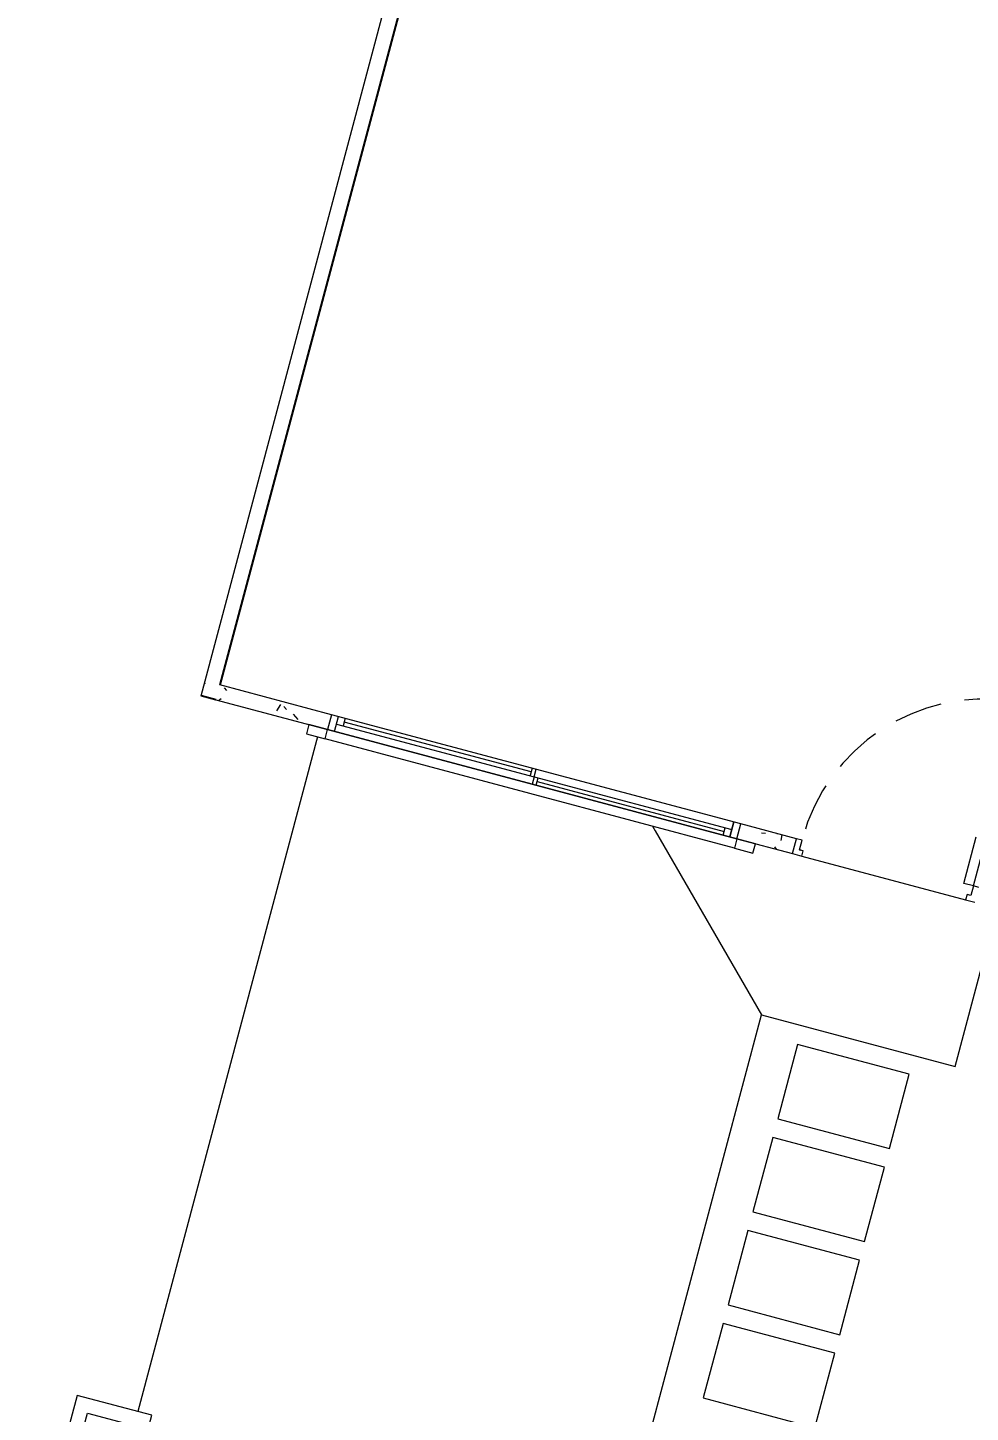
# Model space of a CAD drawing. Header units: metres. Extents: x 689715 to 690980, y 1005284 to 1006835.
# Drawn here: x 690800.15 to 690805.04, y 1005657.25 to 1005664.44 of the extents above; entities that cross this region are included whole.
import ezdxf

# ---------------------------------------------------------------- set-up
doc = ezdxf.new("R2010")
doc.units = ezdxf.units.M
doc.linetypes.add('HIDDEN', pattern=[0.375, 0.25, -0.125])
doc.linetypes.add('PHANTOM', pattern=[2.5, 1.25, -0.25, 0.25, -0.25, 0.25, -0.25])
for name, color, linetype in [('0_HUELLAS CASAS CASTILLA', 1, 'Continuous'), ('0_NUMERO DE LOTE FASE V', 3, 'Continuous'), ('C-CALLE-RGIRO', 8, 'Continuous')]:
    doc.layers.add(name, color=color, linetype=linetype)
for name, color, linetype, lineweight in [('Modelos genéricos', 7, 'Continuous', 13), ('Muros', 7, 'Continuous', 13), ('Patrón de corte', 7, 'Continuous', 13), ('Plan Swing', 7, 'HIDDEN', 13), ('Puertas', 7, 'Continuous', 13), ('Suelos', 7, 'Continuous', 9), ('Ventanas', 7, 'Continuous', 13)]:
    doc.layers.add(name, color=color, linetype=linetype, lineweight=lineweight)
doc.styles.add('ESTANDAR', font='romans.shx')
doc.dimstyles.new('R_GIRO', dxfattribs={"dimtxt": 1.2, "dimasz": 1.2, "dimexe": 0.18, "dimexo": 0.0625, "dimgap": 0.09, "dimtad": 0, "dimdec": 1, "dimdsep": 46, "dimtxsty": 'ESTANDAR', "dimcen": 0, "dimclrt": 2, "dimadec": 0, "dimazin": 0, "dimtfac": 1, "dimtdec": 1, "dimtofl": 0, "dimtmove": 0, "dimatfit": 3, "dimfxl": 1, "dimtolj": 1, "dimtzin": 0, "dimarcsym": 0})

# ---------------------------------------------------------------- blocks, each defined once
blk = doc.blocks.new('*D156')
at = {"layer": 'C-CALLE-RGIRO', "color": 0, "lineweight": -2, "transparency": 16777216}
blk.add_line((690793.1584672199, 1005655.319485), (690794.1973690281, 1005655.920053925), dxfattribs=at)
at = {"layer": 'C-CALLE-RGIRO', "color": 0, "transparency": 16777216}
blk.add_solid([(690794.0972742074, 1005656.093204226), (690794.297463849, 1005655.746903623), (690795.2362708361, 1005656.520622849)], dxfattribs=at)
at = {"layer": 'Defpoints', "color": 0, "transparency": 16777216}
for p in [(690801.7294071359, 1005660.274178629), (690795.2362708361, 1005656.520622849)]:
    blk.add_point(p, dxfattribs=at)
at = {"layer": 'C-CALLE-RGIRO', "color": 2, "transparency": 16777216, "insert": (690791.4703200411, 1005654.343599957), "char_height": 1.2, "attachment_point": 5, "rotation": 30.031371422112205, "style": 'ESTANDAR'}
blk.add_mtext('\\A1;R7.5', dxfattribs=at)
blk = doc.blocks.new('Window-Sliding - VENTANA DE 2_20 X 1_20-1540986-PLANO CLAVE _8 CASAS EN HILERA_ - Dependent 1')
at = {"layer": 'Ventanas', "color": 253}
for p, q in [((1.100365830454672, 0.04), (-1.099634169545327, 0.04)), ((-1.099634169545327, 0.04), (-1.099634169545327, -0.03999999999902364)), ((-1.099634169545327, 0.04000000000097637), (1.100365830454672, 0.04000000000097637)), ((-1.061534169779908, -0.03999999999902364), (-1.061534169779908, 0.04000000000097637)), ((-1.061534169779908, 0.04000000000097637), (-1.061534169779908, -0.03999999999902365)), ((1.062265830467165, 9.714248738745823e-13), (-1.061534169779908, 9.714248738745823e-13)), ((-1.026609169545286, 0.04000000000097637), (-1.026609169545286, 9.714248738745823e-13)), ((-0.02185916954532734, 0.02000000000096879), (-1.026609169545286, 0.02000000000096879)), ((-0.02185916954532734, 0.04000000000097637), (-0.02185916954532734, 9.714248738745823e-13)), ((0.000365830454672653, 9.714248738745823e-13), (0.000365830454672653, 0.04000000000097637)), ((0.000365830454672653, 9.714248738745823e-13), (0.000365830454672653, -0.03999999999902364)), ((0.02259083045467268, -0.03999999999902364), (0.02259083045467268, 9.714248738745823e-13)), ((1.027340830454717, -0.03999999999902364), (1.027340830454717, 9.714248738745823e-13)), ((1.062265830467165, 0.04000000000097637), (1.062265830467165, -0.03999999999902365)), ((1.100365830454672, -0.03999999999902364), (1.100365830454672, 0.04)), ((-1.099634169545327, -0.03999999999902364), (1.100365830454672, -0.03999999999902364)), ((-1.099634169545327, -0.03999999999902364), (1.100365830454672, -0.03999999999902364)), ((-1.09963416929923, -0.03999999999902364), (1.100365830455644, -0.03999999999902364)), ((0.02259083045467268, -0.0199999999990375), (1.027340830454716, -0.0199999999990375))]:
    blk.add_line(p, q, dxfattribs=at)
blk = doc.blocks.new('M_MOLDURA SENCILLA PARA VENTANAS - 2_20x1_20-1429797-PLANO CLAVE _8 CASAS EN HILERA_ - Dependent 1')
at = {"layer": 'Modelos genéricos', "color": 9, "lineweight": 9}
for p, q in [((-0.975000000000008, 0.08999999999999686), (-1.075000000000009, 0.08999999999999686)), ((-1.075000000000009, 0.08999999999999686), (-1.075000000000009, 0.04000000000000823)), ((-0.975000000000008, 0.04000000000000823), (-0.975000000000008, 0.08999999999999686)), ((1.324999999999992, 0.08999999999999686), (1.224999999999992, 0.08999999999999686)), ((1.224999999999992, 0.08999999999999686), (1.224999999999992, 0.04000000000000823)), ((1.324999999999992, 0.04000000000000823), (1.324999999999992, 0.08999999999999686)), ((-1.075000000000009, 0.04000000000000823), (-0.975000000000008, 0.04000000000000823)), ((1.224999999999992, 0.04000000000000823), (1.324999999999992, 0.04000000000000823))]:
    blk.add_line(p, q, dxfattribs=at)
at = {"layer": 'Modelos genéricos', "color": 253}
blk.add_line((-0.9750000000000082, 0.09000000000000001), (1.224999999999992, 0.09000000000000001), dxfattribs=at)
blk = doc.blocks.new('M_SINGLE DOOR_PRINCIPAL - _98 x 2_18-1543017-PLANO CLAVE _8 CASAS EN HILERA_ - Dependent 1')
at = {"layer": 'Plan Swing', "color": 253}
for p, q in [((0.4089999999999979, 0.04000000000001053), (0.4089999999999979, 1.02000000000001)), ((0.4600000000000514, 1.02000000000001), (0.4089999999999979, 1.02000000000001)), ((0.4600000000000514, 0.04000000000001053), (0.4600000000000514, 1.02000000000001)), ((0.4600000000000514, 0.04000000000001053), (0.4089999999999979, 0.04000000000001053))]:
    blk.add_line(p, q, dxfattribs=at)
blk.add_arc((0.520000000000048, 0.04480403496726841), 0.9814928273890571, 96.49364626227735, 179.9999999999998, dxfattribs=at)
at = {"layer": 'Puertas', "color": 9, "lineweight": 9}
for p, q in [((-0.460000000000006, 0.04000000000000724), (-0.4900000000000043, 0.04000000000000717)), ((-0.4600000000000058, -0.0122499999999987), (-0.460000000000006, 0.04000000000000724)), ((0.4899999999999966, 0.0400000000000091), (0.4599999999999982, 0.04000000000000896)), ((0.4599999999999982, 0.04000000000000896), (0.4599999999999982, -0.01224999999999695)), ((-0.4900000000000041, -0.03999999999999282), (-0.4400000000000057, -0.03999999999999271)), ((-0.4400000000000058, -0.01224999999999866), (-0.4600000000000058, -0.0122499999999987)), ((-0.4400000000000057, -0.03999999999999271), (-0.4400000000000058, -0.01224999999999866)), ((0.4599999999999982, -0.01224999999999695), (0.4399999999999982, -0.01224999999999702)), ((0.4399999999999982, -0.01224999999999702), (0.4399999999999982, -0.03999999999999092)), ((0.4399999999999982, -0.03999999999999092), (0.4899999999999966, -0.03999999999999099))]:
    blk.add_line(p, q, dxfattribs=at)
at = {"layer": 'Puertas', "color": 253}
for p, q in [((-0.4600000000000056, -0.01224999999998467), (-0.4600000000000056, -0.01099999999998057)), ((-0.4550000000000055, -0.01099999999998056), (-0.4600000000000056, -0.01099999999998057)), ((-0.4550000000000054, -0.01099999999998668), (-0.4600000000000054, -0.0109999999999867)), ((-0.4600000000000056, -0.01224999999998467), (-0.4550000000000055, -0.01224999999998466)), ((-0.4550000000000055, -0.01099999999998056), (-0.4550000000000055, -0.01224999999998466)), ((-0.4550000000000054, -0.01099999999998668), (-0.4550000000000054, -0.0122499999999908))]:
    blk.add_line(p, q, dxfattribs=at)
blk = doc.blocks.new('MOLDURA COLUMNA - 0_40x_40-1533038-PLANO CLAVE _8 CASAS EN HILERA_ - Dependent 1')
at = {"layer": 'Modelos genéricos', "color": 253}
for p, q in [((0.2000000000000064, 0.1999999999999915), (-0.1999999999999938, 0.1999999999999915)), ((-0.1999999999999937, 0.1999999999999915), (-0.1999999999999937, -0.2000000000000085)), ((0.2000000000000064, -0.2000000000000085), (0.2000000000000064, 0.1999999999999915)), ((-0.1249999999999938, -0.1250000000000084), (-0.1249999999999937, 0.1249999999999915)), ((-0.1249999999999937, 0.1249999999999915), (0.1250000000000063, 0.1249999999999915)), ((0.1250000000000063, 0.1249999999999915), (0.1250000000000063, -0.1250000000000084)), ((0.1250000000000063, -0.1250000000000084), (-0.1249999999999938, -0.1250000000000084)), ((-0.1999999999999937, -0.2000000000000085), (0.2000000000000065, -0.2000000000000085))]:
    blk.add_line(p, q, dxfattribs=at)
blk = doc.blocks.new('A TRANSFORMADA A B')
at = {"layer": 'Patrón de corte'}
h = blk.add_hatch(dxfattribs=at)
h.set_pattern_fill('HORMIGÓN', color=254, angle=90.00000000000001, style=0, pattern_type=2)
h.set_pattern_definition([(139.9999999999999, (365.6615329035558, -75.88183759397361), (0.03836033982117157, 0.4377584771638403), [0.04599999999999998, -0.5029999999999997]), (84.99999999999997, (365.6615329035558, -75.88183759397361), (-0.4580987315439035, -0.08439521406967809), [0.03700000000000001, -0.4020000000000002]), (190.451, (365.6645329040475, -75.84583759406814), (-0.4199401312074268, 0.3526758939897786), [0.039, -0.4270000000000001]), (136.1839999999999, (365.5395329040475, -75.8818375938572), (0.1004214988211118, 0.6506308650644554), [0.06899999999999998, -0.7539999999999998]), (186.6359999999999, (365.547532903729, -75.82783759379527), (-0.5938707988951819, 0.5701916118460522), [0.05799999999999998, -0.6409999999999996]), (81.18399999999994, (365.5395329040475, -75.8818375938572), (-0.5936975411065768, 0.5697220635397624), [0.05500000000000001, -0.6039999999999999]), (110.9999999999999, (365.5705329037737, -75.82083759387024), (0.245780230253577, 0.3642747293136032), [0.04599999999999999, -0.5029999999999999]), (55.99999999999997, (365.5705329037737, -75.82083759387024), (-0.4415777901075865, 0.1482769546615401), [0.03699999999999998, -0.4019999999999998]), (161.4509999999999, (365.5905329035595, -75.79083759407513), (-0.1963072483374971, 0.5120483026533341), [0.03899999999999999, -0.427]), (127.5, (365.6615329035558, -75.88183759397361), (-0.2022933454275577, 0.007375797972208872), [0.02, -0.3770000000000001, 0.02, -0.388, -0.404]), (127.5, (365.6615329035558, -75.88183759397361), (-0.2022933454275577, 0.007375797972208872), [-0.806, 0.02, -0.3840000000000001]), (97.49999999999994, (365.6615329035558, -75.88183759397361), (-0.2399435114399267, 0.1600503399492727), [0.02, -0.213, 0.02, -0.368, -0.154]), (97.49999999999994, (365.6615329035558, -75.88183759397361), (-0.2399435114399267, 0.1600503399492727), [-0.621, 0.02, -0.134]), (57.49999999999999, (365.6615329037886, -76.01783759397222), (0.01404568388630387, 0.3254162238797662), [0.01999999999999999, -0.1319999999999999, 0.01999999999999999, -0.455, -0.6309999999999997]), (57.49999999999999, (365.6615329037886, -76.01783759397222), (0.01404568388630387, 0.3254162238797662), [-0.6279999999999997, 0.01999999999999999, -0.6109999999999997]), (47.49999999999996, (365.6615329037886, -76.07883759384276), (-0.06081860510782452, 0.3554815006055007), [0.02, -0.178, 0.02, -0.2960000000000001, -0.4480000000000001]), (47.49999999999996, (365.6615329037886, -76.07883759384276), (-0.06081860510782452, 0.3554815006055007), [-0.5140000000000001, 0.02, -0.4280000000000001])])
h.paths.add_polyline_path([(286.1439854069613, -61.57999999239109), (286.0639854071196, -61.57999999215826), (286.0639854071196, -61.87999999232125), (286.143985407427, -61.87999999237945)])
h.paths.add_polyline_path([(286.1439854071941, -64.28005156177096), (286.143985407427, -63.47999999229796), (286.0639854071196, -63.47999999241438), (286.0639854071196, -64.28005156177096)])
h.paths.add_polyline_path([(286.1439854069613, -65.26005156169413), (286.0639854068868, -65.2600515614613), (286.0639854071196, -65.56005156162428), (286.1439854067285, -65.56005156162428)])
h.paths.add_polyline_path([(286.1439854067285, -68.4399999876623), (286.1439854069613, -67.7600515614613), (286.0639854071196, -67.76005156157771), (286.0639854071196, -68.43999998754589)])
at = {"layer": '0_HUELLAS CASAS CASTILLA', "color": 8}
for p, q in [((277.963819663506, -68.35999999707565), (286.0639854073524, -68.35999998776242)), ((286.143985407427, -68.359999987646), (286.143985407427, -68.43999998772051))]:
    blk.add_line(p, q, dxfattribs=at)
at = {"layer": '0_HUELLAS CASAS CASTILLA', "color": 8, "lineweight": 5}
blk.add_line((286.143985407427, -68.43999998772051), (273.3538196636364, -68.43999998772051), dxfattribs=at)
at = {"layer": 'Muros', "color": 253}
for p, q in [((286.0639854068868, -65.2600515614613), (286.0639854071196, -65.56005156162428)), ((286.1439854069613, -65.26005156169413), (286.0639854068868, -65.2600515614613)), ((286.1439854067285, -65.56005156162428), (286.1439854069613, -65.26005156169413)), ((286.0639854071196, -67.76005156157771), (286.0639854071196, -68.35999999230262)), ((286.1439854067285, -68.35999999241903), (286.1439854069613, -67.7600515614613))]:
    blk.add_line(p, q, dxfattribs=at)
at = {"layer": 'Suelos', "color": 9}
for p, q in [((286.9939854070544, -64.15999764634762), (286.2139854070265, -64.15999784879386)), ((286.9939854068216, -65.20005156181287), (286.9939854070544, -64.15999764634762)), ((286.1439854071941, -65.21005156164756), (286.1439854067285, -64.33005156175932)), ((287.4939854070544, -64.38005156174768), (287.0939854069147, -64.38005156151485)), ((287.0939854069147, -64.38005156151485), (287.0939854069147, -64.98005156166619)), ((287.4939854065888, -64.9800515617244), (287.4939854070544, -64.38005156174768)), ((287.9939854068216, -64.38005156163126), (287.5939854066819, -64.38005156163126)), ((287.5939854066819, -64.38005156163126), (287.5939854071476, -64.98005156154977)), ((287.9939854068216, -64.98005156160798), (287.9939854068216, -64.38005156163126)), ((288.4939854068216, -64.38005156163126), (288.0939854069147, -64.38005156145664)), ((288.0939854069147, -64.38005156145664), (288.0939854069147, -64.98005156149156)), ((288.4939854068216, -64.98005156154977), (288.4939854068216, -64.38005156163126)), ((288.9939854068216, -64.38005156157305), (288.5939854069147, -64.38005156151485)), ((288.5939854069147, -64.38005156151485), (288.5939854071476, -64.98005156143336)), ((288.9939854068216, -64.98005156149156), (288.9939854068216, -64.38005156157305)), ((287.0939854069147, -64.98005156166619), (287.4939854065888, -64.9800515617244)), ((287.5939854071476, -64.98005156154977), (287.9939854068216, -64.98005156160798)), ((288.0939854069147, -64.98005156149156), (288.4939854068216, -64.98005156154977)), ((288.5939854071476, -64.98005156143336), (288.9939854068216, -64.98005156149156)), ((286.2139854070265, -65.98005156154977), (286.9939854068216, -65.20005156181287)), ((291.1439854067285, -65.20005156158004), (286.9939854068216, -65.20005156181287)), ((286.1939854072407, -66.00005156151019), (286.2139854070265, -65.98005156154977)), ((286.1939854072407, -67.80005156155676), (286.2139854070265, -67.80005156155676)), ((286.2139854070265, -67.80005156155676), (289.8189854063094, -67.80005156138213))]:
    blk.add_line(p, q, dxfattribs=at)
at = {"color": 254, "lineweight": 13}
for name, p, rotation in [('M_SINGLE DOOR_PRINCIPAL - _98 x 2_18-1543017-PLANO CLAVE _8 CASAS EN HILERA_ - Dependent 1', (286.1039854066912, -64.7700515614124), 90), ('M_MOLDURA SENCILLA PARA VENTANAS - 2_20x1_20-1429797-PLANO CLAVE _8 CASAS EN HILERA_ - Dependent 1', (286.1039854066912, -66.535051561601), 270), ('Window-Sliding - VENTANA DE 2_20 X 1_20-1540986-PLANO CLAVE _8 CASAS EN HILERA_ - Dependent 1', (286.1039854066912, -66.65968573110877), 270), ('MOLDURA COLUMNA - 0_40x_40-1533038-PLANO CLAVE _8 CASAS EN HILERA_ - Dependent 1', (290.018985407427, -67.92505156155676), 90)]:
    blk.add_blockref(name, p, dxfattribs=dict(at, rotation=rotation))
blk = doc.blocks.new('CASTILLAS B BLOQUE 8')
blk.add_blockref('A TRANSFORMADA A B', (0, 5.820766091346741e-11))

msp = doc.modelspace()

# ---------------------------------------------------------------- block references
at = {"layer": '0_NUMERO DE LOTE FASE V', "linetype": 'PHANTOM', "rotation": 255.0660435229903}
msp.add_blockref('CASTILLAS B BLOQUE 8', (690940.9158403926, 1005919.815447902), dxfattribs=at)

# ---------------------------------------------------------------- dimensions: what is measured, and where the dimension line sits
at = {"layer": 'C-CALLE-RGIRO'}
dim = msp.add_radius_dim(center=(690801.7294071359, 1005660.274178629), mpoint=(690795.2362708361, 1005656.520622849), dimstyle='R_GIRO', dxfattribs=at)
dim.commit()
dim.dimension.update_dxf_attribs({"geometry": '*D156', "text_midpoint": (690791.4703200411, 1005654.343599957)})

doc.saveas('drawing.dxf')
